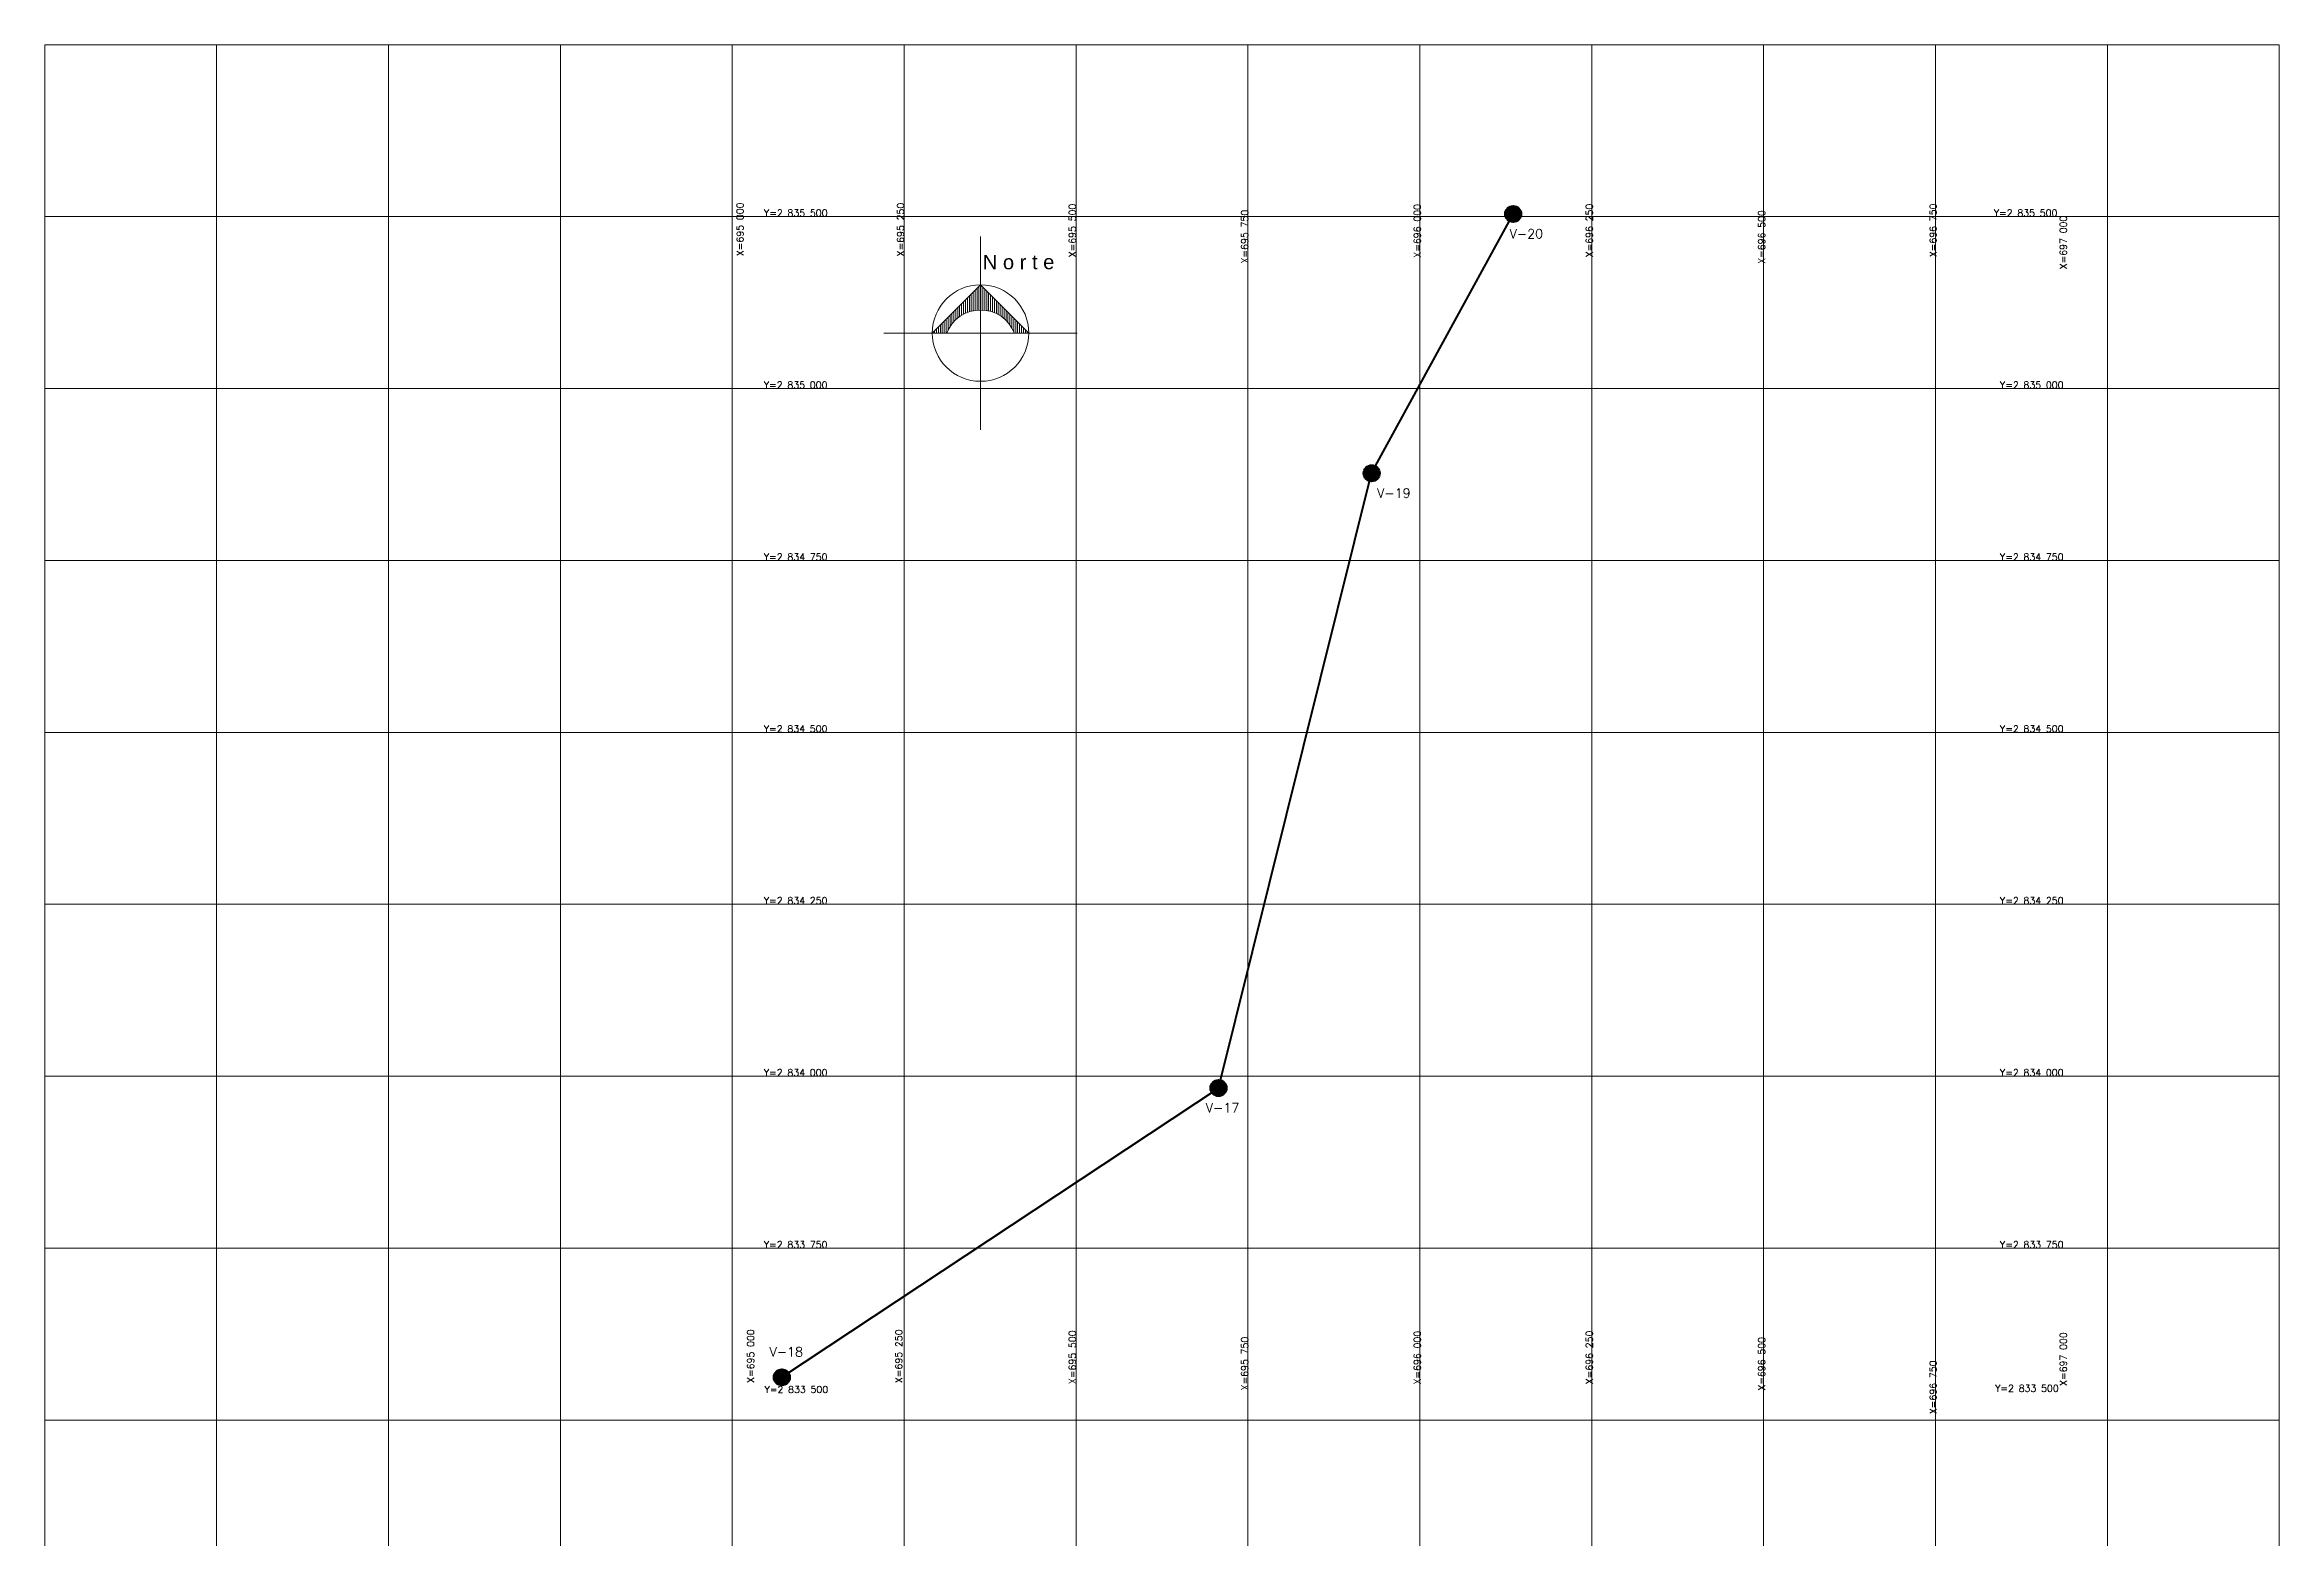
# Model space of a CAD drawing. Header units: millimetres. Extents: x 694000 to 697250, y 2830250 to 2835500.
# Drawn here: x 694000 to 697250, y 2833328 to 2835500 of the extents above; entities that cross this region are included whole.
import ezdxf
from ezdxf.enums import TextEntityAlignment as Align

# ---------------------------------------------------------------- set-up
doc = ezdxf.new("R2010")
doc.units = ezdxf.units.MM
doc.header["$LTSCALE"] = 0.005
for name, color, linetype, lineweight in [('EJE DE COORDENADAS', 8, 'Continuous', 9), ('NORTE', 7, 'Continuous', 0), ('Puntos de Control', 6, 'Continuous', 0)]:
    doc.layers.add(name, color=color, linetype=linetype, lineweight=lineweight)
doc.styles.add('ARIAL', font='')
doc.styles.add('ROMANS', font='romans')
doc.styles.get("Standard").update_dxf_attribs({"font": 'romans.shx'})
doc.styles.get('ARIAL').set_extended_font_data('Arial')

msp = doc.modelspace()

# ---------------------------------------------------------------- hatches: boundary and pattern name
at = {"layer": 'Puntos de Control', "lineweight": 40}
h = msp.add_hatch(color=6, dxfattribs=at)
edge = h.paths.add_edge_path()
edge.add_arc((696135.8, 2835253.8), 11.8, 0, 360)
h = msp.add_hatch(color=6, dxfattribs=at)
edge = h.paths.add_edge_path()
edge.add_arc((695929.9, 2834876.8), 11.8, 0, 360)
h = msp.add_hatch(color=6, dxfattribs=at)
edge = h.paths.add_edge_path()
edge.add_arc((695707.2, 2833982.8), 11.8, 0, 360)
h = msp.add_hatch(color=6, dxfattribs=at)
edge = h.paths.add_edge_path()
edge.add_arc((695072.1, 2833562.2), 11.8, 0, 360)

# ---------------------------------------------------------------- linework, layer by layer
at = {"layer": 'EJE DE COORDENADAS'}
for p, q in [((694000, 2835500), (697250, 2835500)), ((694000, 2835500), (694000, 2830250)), ((694250, 2835500), (694250, 2830250)), ((694500, 2835500), (694500, 2830250)), ((694750, 2835500), (694750, 2830250)), ((695000, 2835500), (695000, 2830250)), ((695250, 2835500), (695250, 2830250)), ((695500, 2835500), (695500, 2830250)), ((695750, 2835500), (695750, 2830250)), ((696000, 2835500), (696000, 2830250)), ((696250, 2835500), (696250, 2830250)), ((696500, 2835500), (696500, 2830250)), ((696750, 2835500), (696750, 2830250)), ((697000, 2835500), (697000, 2830250)), ((697250, 2835500), (697250, 2830250)), ((694000, 2835250), (697250, 2835250)), ((694000, 2835000), (697250, 2835000)), ((694000, 2834750), (697250, 2834750)), ((694000, 2834500), (697250, 2834500)), ((694000, 2834250), (697250, 2834250)), ((694000, 2834000), (697250, 2834000)), ((694000, 2833750), (697250, 2833750)), ((694000, 2833500), (697250, 2833500))]:
    msp.add_line(p, q, dxfattribs=at)
at = {"layer": 'NORTE', "color": 5, "linetype": 'Continuous'}
for p, q in [((695361.1, 2834940.2), (695361.1, 2835221.1)), ((695501.6, 2835080.7), (695220.6, 2835080.7))]:
    msp.add_line(p, q, dxfattribs=at)
at = {"layer": 'NORTE'}
for p, q in [((695361.1, 2835150.9), (695290.9, 2835080.7)), ((695350.4, 2835113.1), (695350.4, 2835140.2)), ((695353.2, 2835113.6), (695353.2, 2835143)), ((695356, 2835113.9), (695356, 2835145.8)), ((695358.8, 2835114.1), (695358.8, 2835148.6)), ((695361.1, 2835150.9), (695431.3, 2835080.7)), ((695361.6, 2835114.2), (695361.6, 2835150.4)), ((695364.5, 2835114.1), (695364.5, 2835147.5)), ((695367.3, 2835113.8), (695367.3, 2835144.7)), ((695370.1, 2835113.4), (695370.1, 2835141.9)), ((695372.9, 2835112.9), (695372.9, 2835139.1)), ((695316.7, 2835090), (695316.7, 2835106.5)), ((695319.5, 2835093.9), (695319.5, 2835109.3)), ((695322.3, 2835097.2), (695322.3, 2835112.1)), ((695325.1, 2835100), (695325.1, 2835114.9)), ((695327.9, 2835102.5), (695327.9, 2835117.7)), ((695330.7, 2835104.6), (695330.7, 2835120.5)), ((695333.6, 2835106.4), (695333.6, 2835123.3)), ((695336.4, 2835108), (695336.4, 2835126.1)), ((695339.2, 2835109.4), (695339.2, 2835129)), ((695342, 2835110.6), (695342, 2835131.8)), ((695344.8, 2835111.6), (695344.8, 2835134.6)), ((695347.6, 2835112.4), (695347.6, 2835137.4)), ((695375.7, 2835112.1), (695375.7, 2835136.3)), ((695378.5, 2835111.2), (695378.5, 2835133.5)), ((695381.3, 2835110.2), (695381.3, 2835130.7)), ((695384.1, 2835108.9), (695384.1, 2835127.9)), ((695386.9, 2835107.4), (695386.9, 2835125.1)), ((695389.7, 2835105.8), (695389.7, 2835122.3)), ((695392.6, 2835103.8), (695392.6, 2835119.5)), ((695395.4, 2835101.6), (695395.4, 2835116.6)), ((695398.2, 2835099), (695398.2, 2835113.8)), ((695401, 2835096), (695401, 2835111)), ((695403.8, 2835092.5), (695403.8, 2835108.2)), ((695406.6, 2835088.2), (695406.6, 2835105.4)), ((695290.9, 2835080.7), (695311.9, 2835080.7)), ((695291.4, 2835080.7), (695291.4, 2835081.2)), ((695294.2, 2835080.7), (695294.2, 2835084)), ((695297, 2835080.7), (695297, 2835086.8)), ((695299.8, 2835080.7), (695299.8, 2835089.6)), ((695302.7, 2835080.7), (695302.7, 2835092.4)), ((695305.5, 2835080.7), (695305.5, 2835095.2)), ((695308.3, 2835080.7), (695308.3, 2835098.1)), ((695311.1, 2835080.7), (695311.1, 2835100.9)), ((695313.9, 2835085), (695313.9, 2835103.7)), ((695409.4, 2835082.7), (695409.4, 2835102.6)), ((695431.3, 2835080.7), (695410.3, 2835080.7)), ((695412.2, 2835080.7), (695412.2, 2835099.8)), ((695415, 2835080.7), (695415, 2835097)), ((695417.8, 2835080.7), (695417.8, 2835094.2)), ((695420.6, 2835080.7), (695420.6, 2835091.4)), ((695423.5, 2835080.7), (695423.5, 2835088.6)), ((695426.3, 2835080.7), (695426.3, 2835085.7)), ((695429.1, 2835080.7), (695429.1, 2835082.9))]:
    msp.add_line(p, q, dxfattribs=at)
at = {"layer": 'NORTE', "color": 5}
msp.add_circle((695361.1, 2835080.7), 70.2, dxfattribs=at)
at = {"layer": 'NORTE'}
msp.add_arc((695361.1, 2835061.4), 52.8, 21.4105, 158.5895, dxfattribs=at)
at = {"layer": 'Puntos de Control', "color": 6, "lineweight": 40}
msp.add_lwpolyline([(695072.1, 2833562.2), (695707.2, 2833982.8), (695929.9, 2834876.8), (696135.8, 2835253.8)], dxfattribs=at)
for centre in [(696135.8, 2835253.8), (695929.9, 2834876.8), (695707.2, 2833982.8), (695072.1, 2833562.2)]:
    msp.add_circle(centre, 11.8, dxfattribs=at)

# ---------------------------------------------------------------- texts
at = {"layer": 'EJE DE COORDENADAS', "color": 7, "style": 'ROMANS'}
for s, rotation, p in [('X=695 000', 90.0166, (695011.4, 2835270.5)), ('X=695 250', 90.0166, (695244.7, 2835270.2)), ('X=695 500', 90.0166, (695494.7, 2835268.8)), ('X=696 250', 90.0166, (696246.5, 2835268.8)), ('X=696 750', 90.0166, (696746.5, 2835269)), ('Y=2 835 500', 0.0166, (695138.6, 2835255.2, -7.2)), ('X=696 000', 90.0166, (695996.2, 2835268.3)), ('Y=2 835 500', 0.0166, (696927.3, 2835255.2, -7.2)), ('Y=2 835 000', 0.0166, (695138.5, 2835005.2, -7.2)), ('Y=2 835 000', 0.0166, (696936.2, 2835005.2, -7.2)), ('Y=2 834 750', 0.0166, (695138.5, 2834755.2, -7.2)), ('Y=2 834 750', 0.0166, (696936.2, 2834755.2, -7.2)), ('Y=2 834 500', 0.0166, (695138.5, 2834505.2, -7.2)), ('Y=2 834 500', 0.0166, (696936.2, 2834505.2, -7.2)), ('Y=2 834 250', 0.0166, (695138.5, 2834255.2, -7.2)), ('Y=2 834 250', 0.0166, (696936.2, 2834255.2, -7.2)), ('Y=2 834 000', 0.0166, (695138.5, 2834005.2, -7.2)), ('Y=2 834 000', 0.0166, (696936.2, 2834005.2, -7.2)), ('Y=2 833 750', 0.0166, (695138.5, 2833755.2, -7.2)), ('Y=2 833 750', 0.0166, (696936.2, 2833755.2, -7.2)), ('X=695 000', 90.0166, (695026.6, 2833632)), ('X=695 250', 90.0166, (695242.2, 2833631.8)), ('X=695 500', 90.0166, (695494.7, 2833630.4)), ('X=696 000', 90.0166, (695996.2, 2833629.8)), ('X=696 250', 90.0166, (696246.5, 2833630.1)), ('X=696 750', 90.0166, (696746.5, 2833586.7)), ('Y=2 833 500', 0.0166, (695139.5, 2833544.5, -7.2)), ('Y=2 833 500', 0.0166, (696929.2, 2833546.1, -14.5))]:
    msp.add_text(s, height=10, rotation=rotation, dxfattribs=at).set_placement(p, align=Align.MIDDLE_RIGHT)
for s, p in [('X=695 750', (695745.2, 2835181.9)), ('X=696 500', (696497.2, 2835181.4)), ('X=697 000', (696935.9, 2835173.4, 7.2)), ('X=695 750', (695745.2, 2833543.2)), ('X=696 500', (696497.2, 2833542.8)), ('X=697 000', (696935.9, 2833549.7, 7.2))]:
    msp.add_text(s, height=10, rotation=90.0166, dxfattribs=at).set_placement(p, align=Align.MIDDLE_LEFT)
at = {"layer": 'NORTE', "style": 'ARIAL'}
msp.add_text('N o r t e', height=20.96, rotation=0.1418, dxfattribs=at).set_placement((695416.4, 2835183.8), align=Align.MIDDLE)
at = {"layer": 'Puntos de Control', "color": 7}
for s, p in [('V-20', (696130.6, 2835218.3)), ('V-19', (695938, 2834841.3)), ('V-17', (695688.7, 2833947.3)), ('V-18', (695054.3, 2833592.4))]:
    msp.add_text(s, height=13.5, dxfattribs=at).set_placement(p)

doc.saveas('drawing.dxf')
